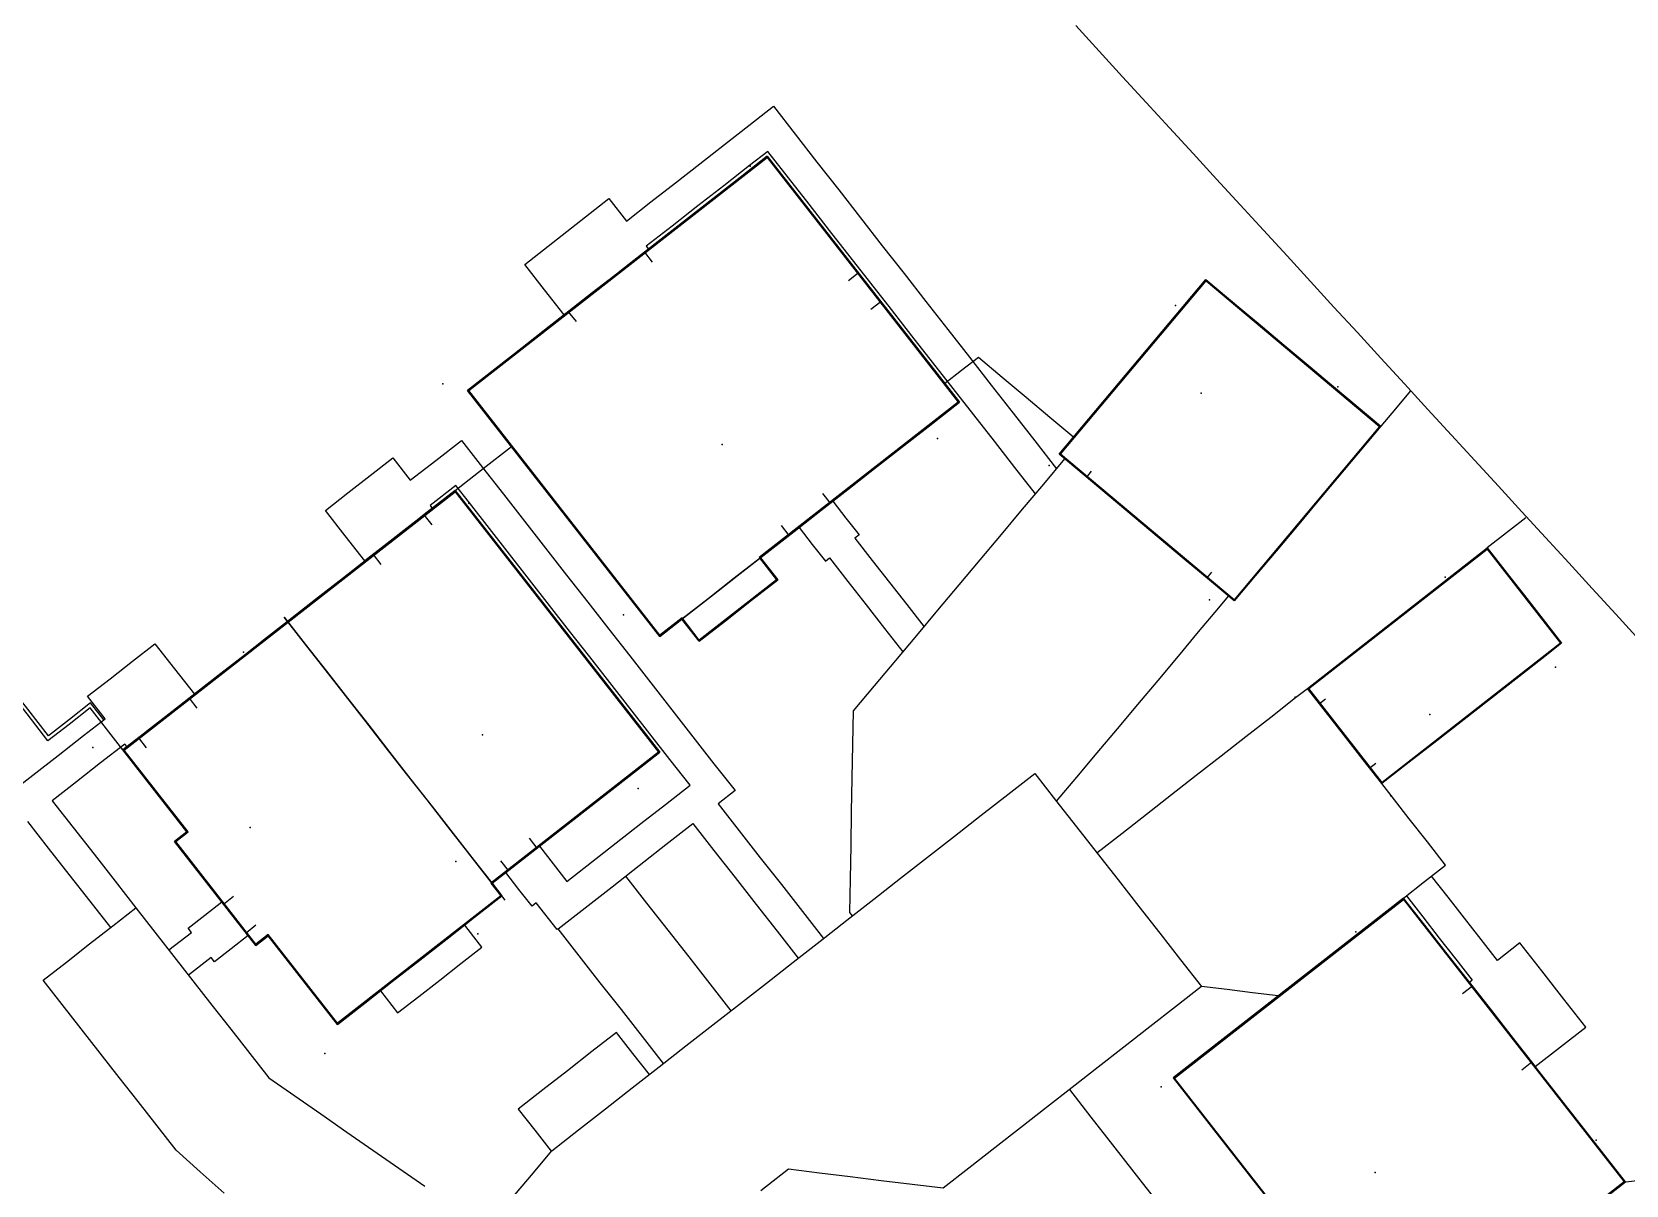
# Model space of a CAD drawing. Header units: metres. Extents: x 337936 to 338469, y 373266 to 374026.
# Drawn here: x 338035.03 to 338079.79, y 373876.15 to 373908.53 of the extents above; entities that cross this region are included whole.
import ezdxf

# ---------------------------------------------------------------- set-up
doc = ezdxf.new("R2010")
doc.units = ezdxf.units.M
for name, color, linetype in [('3D_LINES', 3, 'Continuous'), ('3D_Points', 1, 'Continuous'), ('PLOTS EXTERNAL LEVEL', 6, 'Continuous'), ('PLOTS FFL', 5, 'Continuous')]:
    doc.layers.add(name, color=color, linetype=linetype)

msp = doc.modelspace()

# ---------------------------------------------------------------- linework, layer by layer
at = {"layer": '3D_LINES'}
for points in [[(338064.335, 373908.711, 0), (338064.994, 373907.992, 0), (338065.653, 373907.274, 0), (338066.313, 373906.555, 0), (338066.972, 373905.837, 0), (338067.631, 373905.118, 0), (338068.29, 373904.4, 0), (338068.949, 373903.682, 0), (338069.608, 373902.963, 0), (338070.268, 373902.245, 0), (338070.927, 373901.526, 0), (338071.586, 373900.808, 0), (338072.245, 373900.089, 0), (338072.904, 373899.371, 0), (338073.564, 373898.652, 0), (338074.223, 373897.934, 0), (338074.882, 373897.215, 0), (338075.541, 373896.497, 0), (338076.2, 373895.778, 0), (338076.859, 373895.06, 0), (338077.519, 373894.342, 0), (338078.178, 373893.623, 0), (338078.837, 373892.905, 0), (338079.496, 373892.186, 0), (338080.155, 373891.468, 0)], [(338063.208, 373895.562, 33.802), (338062.63, 373896.302, 33.802), (338062.052, 373897.042, 33.802), (338061.474, 373897.782, 33.802), (338060.896, 373898.522, 33.802), (338060.318, 373899.262, 33.802), (338059.74, 373900.001, 33.802), (338059.162, 373900.741, 33.802), (338058.584, 373901.481, 33.802), (338058.006, 373902.221, 33.802), (338057.428, 373902.961, 33.802), (338056.85, 373903.701, 33.802), (338056.272, 373904.44, 33.802), (338055.694, 373905.18, 33.802), (338055.182, 373904.78, 33.802), (338054.457, 373904.213, 33.802), (338053.731, 373903.647, 33.802), (338053.006, 373903.08, 33.802), (338052.28, 373902.513, 33.802), (338052.342, 373902.434, 33.802), (338051.554, 373901.818, 33.802), (338050.766, 373901.203, 33.802), (338049.978, 373900.587, 33.803), (338049.424, 373901.296, 33.803), (338048.869, 373902.006, 33.803), (338049.657, 373902.621, 33.803), (338050.445, 373903.237, 33.803), (338051.233, 373903.853, 33.803), (338051.726, 373903.222, 33.803), (338052.413, 373903.759, 33.803), (338053.1, 373904.296, 33.803), (338053.788, 373904.833, 33.803), (338054.475, 373905.37, 33.803), (338055.162, 373905.907, 33.803), (338055.849, 373906.444, 33.803), (338056.461, 373905.661, 33.803), (338057.072, 373904.878, 33.803), (338057.684, 373904.095, 33.803), (338058.296, 373903.312, 33.803), (338058.907, 373902.53, 33.803), (338059.519, 373901.747, 33.803), (338060.13, 373900.964, 33.803), (338060.742, 373900.181, 33.803), (338061.354, 373899.398, 33.803), (338061.965, 373898.616, 33.803), (338062.577, 373897.833, 33.803), (338063.188, 373897.05, 33.803), (338063.8, 373896.267, 33.803)], [(338055.677, 373905.04, 33.802), (338054.912, 373904.442, 33.802), (338054.147, 373903.845, 33.802), (338053.382, 373903.247, 33.802), (338052.617, 373902.649, 33.802), (338051.852, 373902.052, 33.802), (338051.087, 373901.454, 33.802), (338050.323, 373900.857, 33.803), (338049.558, 373900.259, 33.803), (338048.793, 373899.661, 33.803), (338048.028, 373899.064, 33.803), (338047.263, 373898.466, 33.803), (338047.852, 373897.712, 33.803), (338048.442, 373896.957, 33.803), (338049.031, 373896.203, 33.803), (338049.621, 373895.448, 33.803), (338050.21, 373894.693, 33.803), (338050.8, 373893.939, 33.803), (338051.389, 373893.184, 33.803), (338051.979, 373892.43, 33.803), (338052.319, 373891.995, 33.803), (338052.659, 373891.559, 33.803), (338053.413, 373892.148, 33.803), (338054.167, 373892.737, 33.803), (338054.921, 373893.326, 33.803), (338055.675, 373893.915, 33.803), (338056.428, 373894.504, 33.803), (338057.182, 373895.093, 33.803), (338057.936, 373895.682, 33.802), (338058.69, 373896.271, 33.802), (338059.444, 373896.86, 33.802), (338060.198, 373897.449, 33.802), (338060.635, 373897.791, 33.802), (338061.073, 373898.133, 33.802)], [(338052.227, 373902.345, 33.831), (338052.444, 373902.067, 33.84)], [(338057.956, 373901.551, 33.825), (338058.233, 373901.768, 33.825)], [(338067.991, 373901.58, 33.527), (338068.722, 373900.966, 33.527), (338069.453, 373900.353, 33.527), (338070.184, 373899.74, 33.527), (338070.915, 373899.126, 33.527), (338071.646, 373898.513, 33.527), (338072.273, 373897.987, 33.542), (338072.9, 373897.46, 33.558), (338072.313, 373896.76, 33.575), (338071.725, 373896.059, 33.593), (338071.137, 373895.359, 33.61), (338070.549, 373894.658, 33.628), (338069.961, 373893.957, 33.645), (338069.373, 373893.257, 33.663), (338068.785, 373892.556, 33.68), (338068.084, 373893.145, 33.698), (338067.383, 373893.733, 33.715), (338066.681, 373894.322, 33.733), (338065.98, 373894.91, 33.751), (338065.278, 373895.499, 33.768), (338064.577, 373896.087, 33.786), (338063.876, 373896.676, 33.803)], [(338050.092, 373900.676, 33.835), (338050.309, 373900.399, 33.844)], [(338058.585, 373900.745, 33.825), (338058.863, 373900.962, 33.825)], [(338060.657, 373898.665, 33.825), (338061.13, 373899.035, 33.825), (338061.603, 373899.404, 33.825), (338062.272, 373898.843, 33.825), (338062.941, 373898.281, 33.825), (338063.611, 373897.719, 33.825), (338064.28, 373897.158, 33.825)], [(338073.728, 373898.447, 0), (338073.314, 373897.953, 0), (338072.9, 373897.46, 0)], [(338049.808, 373883.351, 33.805), (338049.778, 373883.327, 33.805), (338049.192, 373884.077, 33.805), (338049.074, 373883.985, 33.805), (338048.705, 373884.458, 33.805), (338048.336, 373884.931, 33.805), (338048.808, 373885.301, 33.805), (338049.281, 373885.67, 33.805), (338049.667, 373885.177, 33.805), (338050.052, 373884.683, 33.805), (338050.743, 373885.224, 33.805), (338051.435, 373885.764, 33.805), (338052.126, 373886.304, 33.805), (338052.818, 373886.845, 33.805), (338053.509, 373887.385, 33.805), (338052.946, 373888.106, 33.805), (338052.383, 373888.827, 33.805), (338051.82, 373889.547, 33.805), (338051.257, 373890.268, 33.805), (338050.693, 373890.989, 33.805), (338050.13, 373891.71, 33.805), (338049.567, 373892.431, 33.805), (338049.004, 373893.152, 33.805), (338048.44, 373893.873, 33.805), (338047.877, 373894.594, 33.805), (338047.314, 373895.315, 33.805), (338046.935, 373895.8, 33.805), (338046.21, 373895.234, 33.805), (338046.272, 373895.156, 33.805), (338045.642, 373894.663, 33.805), (338045.011, 373894.171, 33.805), (338044.381, 373893.678, 33.805), (338043.827, 373894.387, 33.805), (338043.273, 373895.097, 33.805), (338043.903, 373895.589, 33.805), (338044.533, 373896.082, 33.805), (338045.164, 373896.574, 33.805), (338045.656, 373895.944, 33.805), (338046.373, 373896.504, 33.805), (338047.09, 373897.064, 33.805), (338047.681, 373896.307, 33.805), (338048.272, 373895.551, 33.805), (338048.863, 373894.794, 33.805), (338049.454, 373894.038, 33.805), (338050.045, 373893.281, 33.805), (338050.636, 373892.525, 33.805), (338051.227, 373891.768, 33.805), (338051.818, 373891.012, 33.805), (338052.409, 373890.255, 33.805), (338053, 373889.499, 33.805), (338053.591, 373888.743, 33.805), (338054.182, 373887.986, 33.805), (338054.773, 373887.23, 33.805), (338054.3, 373886.86, 33.805), (338054.891, 373886.104, 33.805), (338055.482, 373885.347, 33.805), (338056.073, 373884.591, 33.805), (338056.664, 373883.834, 33.805), (338057.255, 373883.078, 33.805)], [(338037.59, 373888.371, 33.993), (338037.128, 373888.962, 33.975), (338036.667, 373889.553, 33.975), (338036.076, 373889.091, 33.975), (338035.485, 373888.629, 33.972), (338034.897, 373889.382, 33.973), (338034.309, 373890.134, 33.973), (338033.722, 373890.886, 33.973), (338033.134, 373891.638, 33.974), (338032.546, 373892.39, 33.974), (338031.959, 373893.143, 33.974), (338031.371, 373893.895, 33.975), (338030.783, 373894.647, 33.975), (338030.196, 373895.399, 33.975), (338029.608, 373896.151, 33.975), (338029.02, 373896.904, 33.975)], [(338037.053, 373889.22, 33.975), (338036.684, 373889.693, 33.975), (338036.093, 373889.232, 33.975), (338035.502, 373888.77, 33.973), (338034.92, 373889.515, 33.973), (338034.338, 373890.26, 33.973), (338033.756, 373891.005, 33.974), (338033.174, 373891.75, 33.974), (338032.591, 373892.495, 33.974), (338032.009, 373893.24, 33.975), (338031.427, 373893.985, 33.975), (338030.845, 373894.73, 33.975), (338030.263, 373895.475, 33.975), (338029.681, 373896.22, 33.975), (338029.099, 373896.965, 33.975)], [(338046.918, 373895.659, 33.831), (338047.706, 373896.274, 33.837), (338048.494, 373896.89, 33.856)], [(338058.067, 373883.712, 33.803), (338057.995, 373883.804, 33.803), (338058.011, 373884.748, 33.803), (338058.028, 373885.692, 33.803), (338058.044, 373886.635, 33.803), (338058.061, 373887.579, 33.803), (338058.077, 373888.523, 33.803), (338058.094, 373889.467, 33.803), (338058.688, 373890.175, 33.803), (338059.282, 373890.882, 33.803), (338059.875, 373891.59, 33.803), (338060.469, 373892.298, 33.803), (338061.063, 373893.006, 33.803), (338061.657, 373893.713, 33.803), (338062.251, 373894.421, 33.803), (338062.845, 373895.129, 33.803), (338063.439, 373895.837, 33.803), (338064.032, 373896.544, 33.803)], [(338064.644, 373896.031, 33.825), (338064.782, 373896.196, 33.825)], [(338047.952, 373884.63, 33.802), (338048.72, 373885.229, 33.802), (338049.487, 373885.829, 33.802), (338050.254, 373886.428, 33.802), (338051.021, 373887.028, 33.802), (338051.789, 373887.627, 33.802), (338052.225, 373887.968, 33.802), (338052.661, 373888.309, 33.802), (338052.087, 373889.044, 33.803), (338051.512, 373889.779, 33.803), (338050.938, 373890.514, 33.803), (338050.364, 373891.249, 33.803), (338049.789, 373891.984, 33.803), (338049.215, 373892.719, 33.803), (338048.641, 373893.454, 33.803), (338048.067, 373894.189, 33.804), (338047.492, 373894.924, 33.804), (338046.918, 373895.659, 33.823), (338046.133, 373895.046, 33.843), (338045.349, 373894.433, 33.864), (338044.564, 373893.82, 33.884), (338043.779, 373893.206, 33.904), (338042.995, 373892.593, 33.925), (338042.21, 373891.98, 33.945), (338041.618, 373891.518, 33.961), (338041.026, 373891.055, 33.976), (338040.339, 373890.518, 33.976), (338039.652, 373889.982, 33.976), (338038.964, 373889.445, 33.976), (338038.277, 373888.908, 33.976), (338037.59, 373888.371, 33.976), (338038.188, 373887.605, 33.976), (338038.787, 373886.839, 33.976), (338039.385, 373886.073, 33.976), (338039.038, 373885.803, 33.976), (338039.608, 373885.073, 33.976), (338040.178, 373884.344, 33.976), (338040.748, 373883.614, 33.976), (338041.318, 373882.885, 33.976), (338041.665, 373883.156, 33.976), (338042.151, 373882.533, 33.976), (338042.637, 373881.911, 33.977), (338043.124, 373881.288, 33.977), (338043.61, 373880.666, 33.977), (338044.38, 373881.267, 33.977), (338045.15, 373881.869, 33.977), (338045.92, 373882.47, 33.977), (338046.69, 373883.072, 33.977), (338047.46, 373883.674, 33.977), (338048.23, 373884.275, 33.977)], [(338057.229, 373895.577, 33.838), (338057.446, 373895.299, 33.825)], [(338057.516, 373895.354, 33.825), (338057.885, 373894.881, 33.825), (338058.255, 373894.408, 33.825), (338058.137, 373894.316, 33.825), (338058.622, 373893.695, 33.825), (338059.107, 373893.074, 33.825), (338059.593, 373892.453, 33.825), (338060.078, 373891.831, 33.825)], [(338046.04, 373894.972, 33.853), (338046.257, 373894.695, 33.849)], [(338076.973, 373894.892, 0), (338076.43, 373894.467, 0), (338075.887, 373894.043, 0)], [(338056.069, 373894.671, 33.826), (338056.286, 373894.393, 33.825)], [(338056.57, 373894.615, 33.825), (338056.94, 373894.142, 33.825), (338057.309, 373893.669, 33.825), (338057.427, 373893.762, 33.825), (338057.942, 373893.103, 33.825), (338058.457, 373892.444, 33.825), (338058.972, 373891.785, 33.825), (338059.486, 373891.127, 33.825)], [(338044.613, 373893.858, 33.887), (338044.83, 373893.58, 33.888)], [(338075.887, 373894.043, 33.74), (338076.409, 373893.374, 33.74), (338076.932, 373892.705, 33.74), (338077.454, 373892.036, 33.74), (338077.977, 373891.367, 33.74), (338077.547, 373891.031, 33.74), (338076.778, 373890.43, 33.741), (338076.008, 373889.829, 33.742), (338075.239, 373889.229, 33.744), (338074.47, 373888.628, 33.745), (338073.701, 373888.027, 33.746), (338072.932, 373887.426, 33.747), (338072.409, 373888.094, 33.742), (338071.887, 373888.763, 33.736), (338071.364, 373889.432, 33.731), (338070.841, 373890.101, 33.725)], [(338053.765, 373891.424, 33.825), (338054.501, 373891.999, 33.825), (338055.237, 373892.574, 33.825), (338055.973, 373893.149, 33.825), (338055.488, 373893.769, 33.825), (338054.752, 373893.194, 33.825), (338054.016, 373892.619, 33.825), (338053.28, 373892.044, 33.825)], [(338068.017, 373893.2, 33.825), (338068.156, 373893.365, 33.818)], [(338063.799, 373886.932, 33.802), (338064.369, 373887.611, 33.802), (338064.939, 373888.29, 33.802), (338065.509, 373888.969, 33.802), (338066.078, 373889.648, 33.802), (338066.648, 373890.327, 33.802), (338067.218, 373891.006, 33.802), (338067.787, 373891.685, 33.802), (338068.357, 373892.364, 33.802), (338068.629, 373892.688, 33.802)], [(338048.322, 373884.157, 33.975), (338047.797, 373884.83, 33.975), (338047.271, 373885.502, 33.975), (338046.698, 373886.235, 33.975), (338046.126, 373886.968, 33.975), (338045.553, 373887.701, 33.975), (338044.981, 373888.434, 33.975), (338044.408, 373889.167, 33.975), (338043.835, 373889.9, 33.975), (338043.263, 373890.633, 33.975), (338042.69, 373891.366, 33.975), (338042.117, 373892.098, 33.975), (338042.71, 373891.34, 33.975), (338043.303, 373890.581, 33.975), (338043.896, 373889.822, 33.975), (338044.488, 373889.064, 33.975), (338045.081, 373888.305, 33.975), (338045.674, 373887.546, 33.975), (338046.267, 373886.788, 33.975), (338046.859, 373886.029, 33.975), (338047.452, 373885.271, 33.975), (338048.045, 373884.512, 33.975)], [(338034.343, 373887.103, 33.975), (338035.056, 373887.66, 33.975), (338035.769, 373888.217, 33.975), (338036.482, 373888.774, 33.975), (338037.089, 373889.248, 33.975), (338036.596, 373889.879, 33.975), (338037.227, 373890.371, 33.975), (338037.857, 373890.864, 33.975), (338038.487, 373891.356, 33.975), (338039.042, 373890.647, 33.975), (338039.596, 373889.938, 33.975), (338038.965, 373889.445, 33.975), (338038.335, 373888.953, 33.975), (338037.704, 373888.46, 33.975), (338037.643, 373888.539, 33.975), (338036.964, 373888.008, 33.975), (338036.285, 373887.478, 33.975), (338035.606, 373886.948, 33.975), (338036.193, 373886.196, 33.975), (338036.781, 373885.444, 33.975), (338037.368, 373884.692, 33.975), (338037.956, 373883.94, 33.975)], [(338064.931, 373885.483, 33.746), (338065.629, 373886.028, 33.746), (338066.326, 373886.573, 33.746), (338067.023, 373887.117, 33.746), (338067.72, 373887.662, 33.746), (338068.417, 373888.207, 33.746), (338069.114, 373888.751, 33.746), (338069.811, 373889.296, 33.746), (338070.508, 373889.841, 33.746), (338070.841, 373890.101, 33.725)], [(338039.452, 373889.825, 33.985), (338039.669, 373889.548, 33.997)], [(338071.351, 373889.798, 33.746), (338071.182, 373889.666, 33.75)], [(338038.026, 373888.711, 33.991), (338038.243, 373888.433, 34.003)], [(338048.482, 373875.753, 33.975), (338049.055, 373876.436, 33.975), (338049.628, 373877.119, 33.975), (338050.381, 373877.707, 33.975), (338051.134, 373878.296, 33.975), (338051.888, 373878.884, 33.975), (338052.641, 373879.473, 33.975), (338053.395, 373880.062, 33.975), (338054.148, 373880.65, 33.975), (338054.901, 373881.239, 33.975), (338055.655, 373881.828, 33.975), (338056.408, 373882.416, 33.975), (338057.162, 373883.005, 33.975), (338057.915, 373883.593, 33.975), (338058.668, 373884.182, 33.975), (338059.422, 373884.771, 33.975), (338060.175, 373885.359, 33.975), (338060.929, 373885.948, 33.975), (338061.682, 373886.537, 33.975), (338062.435, 373887.125, 33.975), (338063.189, 373887.714, 33.975), (338063.773, 373886.966, 33.975), (338064.357, 373886.218, 33.975), (338064.942, 373885.47, 33.975), (338065.526, 373884.722, 33.975), (338066.11, 373883.974, 33.975), (338066.695, 373883.226, 33.975), (338067.279, 373882.479, 33.975), (338067.863, 373881.731, 33.975), (338067.138, 373881.164, 33.975), (338066.413, 373880.598, 33.975), (338065.688, 373880.031, 33.975), (338064.963, 373879.464, 33.975), (338064.237, 373878.898, 33.975), (338063.512, 373878.331, 33.975), (338062.787, 373877.765, 33.975), (338062.062, 373877.198, 33.975), (338061.337, 373876.632, 33.975), (338060.612, 373876.065, 33.975), (338059.743, 373876.172, 33.975), (338058.875, 373876.278, 33.975), (338058.007, 373876.385, 33.975), (338057.139, 373876.492, 33.975), (338056.271, 373876.598, 33.975), (338055.496, 373875.993, 33.975)], [(338072.761, 373887.993, 33.75), (338072.591, 373887.861, 33.75)], [(338073.538, 373884.213, 33.746), (338074.129, 373884.675, 33.746), (338074.72, 373885.136, 33.746), (338074.211, 373885.788, 33.746), (338073.701, 373886.441, 33.746), (338073.192, 373887.093, 33.746), (338072.932, 373887.426, 33.747)], [(338037.246, 373883.386, 33.975), (338036.666, 373884.129, 33.975), (338036.085, 373884.873, 33.975), (338035.504, 373885.616, 33.975), (338034.923, 373886.359, 33.975)], [(338052.763, 373879.569, 33.952), (338052.172, 373880.325, 33.949), (338051.581, 373881.082, 33.945), (338050.99, 373881.838, 33.941), (338050.399, 373882.595, 33.938), (338049.808, 373883.351, 33.934), (338050.565, 373883.942, 33.911), (338051.321, 373884.533, 33.887), (338052.078, 373885.124, 33.864), (338052.834, 373885.715, 33.841), (338053.591, 373886.306, 33.819), (338054.182, 373885.55, 33.823), (338054.773, 373884.793, 33.828), (338055.364, 373884.037, 33.832), (338055.955, 373883.28, 33.836), (338056.546, 373882.524, 33.84)], [(338048.994, 373885.891, 33.916), (338049.211, 373885.614, 33.913)], [(338048.189, 373885.262, 33.942), (338048.406, 373884.984, 33.939)], [(338051.7, 373884.829, 33.875), (338052.291, 373884.072, 33.879), (338052.882, 373883.316, 33.883), (338053.473, 373882.559, 33.886), (338054.064, 373881.803, 33.89), (338054.655, 373881.046, 33.894)], [(338073.617, 373884.275, 33.74), (338074.079, 373883.683, 33.741), (338074.542, 373883.091, 33.742), (338075.004, 373882.499, 33.743), (338075.466, 373881.907, 33.744), (338075.387, 373881.846, 33.743), (338076.003, 373881.058, 33.744), (338076.619, 373880.27, 33.745), (338077.234, 373879.482, 33.746), (338077.944, 373880.036, 33.75), (338078.653, 373880.59, 33.75), (338078.037, 373881.378, 33.75), (338077.422, 373882.166, 33.75), (338076.806, 373882.954, 33.75), (338076.175, 373882.462, 33.75), (338075.713, 373883.053, 33.75), (338075.251, 373883.645, 33.75), (338074.788, 373884.237, 33.749), (338074.326, 373884.829, 33.748)], [(338038.879, 373882.758, 33.979), (338039.51, 373883.25, 33.977), (338039.417, 373883.369, 33.977), (338039.89, 373883.738, 33.976), (338040.363, 373884.107, 33.993), (338040.732, 373883.635, 33.994), (338041.102, 373883.162, 33.995), (338040.629, 373882.792, 33.976), (338040.156, 373882.423, 33.977), (338040.064, 373882.541, 33.977), (338039.433, 373882.049, 33.979)], [(338040.695, 373884.254, 34.018), (338040.417, 373884.037, 33.994)], [(338079.047, 373875.681, 33.746), (338079.766, 373876.242, 33.746), (338079.324, 373876.807, 33.746), (338078.883, 373877.372, 33.746), (338078.289, 373878.132, 33.746), (338077.695, 373878.892, 33.746), (338077.101, 373879.652, 33.746), (338076.508, 373880.412, 33.746), (338075.914, 373881.172, 33.746), (338075.32, 373881.933, 33.746), (338074.726, 373882.693, 33.746), (338074.132, 373883.453, 33.746), (338073.538, 373884.213, 33.746)], [(338040.435, 373875.927, 33.986), (338039.761, 373876.53, 33.986), (338039.087, 373877.132, 33.986), (338038.554, 373877.814, 33.986), (338038.021, 373878.497, 33.986), (338037.488, 373879.179, 33.986), (338036.955, 373879.861, 33.986), (338036.421, 373880.544, 33.986), (338035.888, 373881.226, 33.986), (338035.355, 373881.908, 33.986), (338036.005, 373882.416, 33.984), (338036.655, 373882.924, 33.983), (338037.306, 373883.432, 33.981), (338037.956, 373883.94, 33.979), (338038.489, 373883.258, 33.979), (338039.022, 373882.575, 33.979), (338039.555, 373881.893, 33.979), (338040.088, 373881.211, 33.979), (338040.621, 373880.528, 33.979), (338041.154, 373879.846, 33.979), (338041.687, 373879.164, 33.979), (338042.416, 373878.657, 33.978), (338043.145, 373878.151, 33.978), (338043.874, 373877.644, 33.977), (338044.603, 373877.138, 33.977), (338045.332, 373876.631, 33.977), (338046.061, 373876.125, 33.976)], [(338041.325, 373883.449, 34.019), (338041.047, 373883.232, 33.995)], [(338044.817, 373881.608, 33.975), (338045.302, 373880.988, 33.975), (338045.893, 373881.45, 33.975), (338046.485, 373881.912, 33.975), (338047.076, 373882.374, 33.975), (338047.668, 373882.836, 33.975), (338047.443, 373883.124, 33.975), (338047.183, 373883.457, 33.975)], [(338070.022, 373881.466, 33.737), (338069.302, 373881.554, 33.74), (338068.583, 373881.642, 33.744), (338067.863, 373881.731, 33.749)], [(338075.471, 373881.739, 33.743), (338075.194, 373881.522, 33.74)], [(338052.369, 373879.261, 33.964), (338051.908, 373879.852, 33.962), (338051.446, 373880.443, 33.959), (338050.756, 373879.904, 33.975), (338050.067, 373879.365, 33.975), (338049.377, 373878.827, 33.975), (338048.688, 373878.288, 33.975), (338049.15, 373877.697, 33.975), (338049.611, 373877.106, 33.975)], [(338077.14, 373879.603, 33.746), (338076.862, 373879.386, 33.743)], [(338067.074, 373879.163, 33.747), (338067.641, 373878.438, 33.747), (338068.207, 373877.714, 33.747), (338068.773, 373876.989, 33.747), (338069.339, 373876.265, 33.747), (338069.905, 373875.54, 33.746)], [(338064.158, 373878.836, 33.747), (338064.762, 373878.062, 33.747), (338065.367, 373877.288, 33.747), (338065.971, 373876.514, 33.747), (338066.576, 373875.741, 33.747), (338067.18, 373874.967, 33.747), (338067.785, 373874.193, 33.747), (338068.389, 373873.419, 33.747), (338068.994, 373872.646, 33.747), (338069.598, 373871.872, 33.747), (338070.203, 373871.098, 33.747), (338071.035, 373870.996, 33.747), (338071.867, 373870.894, 33.747), (338072.698, 373870.792, 33.747), (338073.53, 373870.689, 33.747), (338074.414, 373870.581, 33.734), (338075.139, 373871.147, 33.72), (338075.864, 373871.714, 33.707), (338076.589, 373872.28, 33.693), (338077.314, 373872.846, 33.68), (338078.038, 373873.413, 33.666), (338078.763, 373873.979, 33.652), (338079.488, 373874.545, 33.639), (338080.213, 373875.112, 33.625)], [(338079.766, 373876.242, 33.6), (338080.509, 373876.33, 33.6), (338081.252, 373876.417, 33.6), (338081.996, 373876.505, 33.604)]]:
    msp.add_polyline3d(points, dxfattribs=at)
at = {"layer": '3D_Points'}
for p in [(338055.197, 373904.761, 33.825), (338067.135, 373900.852, 33.825), (338046.573, 373898.656, 33.825), (338067.855, 373898.389, 33.825), (338071.696, 373898.572, 33.525), (338060.459, 373897.114, 33.825), (338054.413, 373896.945, 33.975), (338063.592, 373896.362, 33.825), (338047.296, 373895.301, 33.825), (338074.71, 373893.221, 33.45), (338068.096, 373892.583, 33.825), (338051.643, 373892.167, 33.825), (338040.978, 373891.117, 33.975), (338077.807, 373890.698, 33.75), (338070.499, 373889.853, 33.75), (338074.274, 373889.37, 33.75), (338047.682, 373888.794, 34.125), (338036.742, 373888.441, 33.975), (338052.049, 373887.294, 33.825), (338073.18, 373887.083, 33.75), (338041.158, 373886.196, 34.125), (338046.938, 373885.242, 33.975), (338047.551, 373883.209, 33.975), (338072.2, 373883.266, 33.725), (338043.255, 373879.854, 33.975), (338066.732, 373878.915, 33.75), (338078.944, 373877.419, 33.75), (338072.742, 373876.511, 33.9)]:
    msp.add_point(p, dxfattribs=at)
at = {"layer": 'PLOTS EXTERNAL LEVEL'}
for points in [[(338055.973, 373893.149, 33.975), (338053.765, 373891.424, 33.975), (338053.28, 373892.044, 33.975), (338052.659, 373891.559, 33.975), (338047.263, 373898.466, 33.975), (338055.677, 373905.04, 33.975), (338061.073, 373898.133, 33.975), (338055.488, 373893.769, 33.975), (338055.973, 373893.149, 33.975)], [(338067.991, 373901.58, 33.825), (338072.9, 373897.46, 33.825), (338068.785, 373892.556, 33.825), (338063.876, 373896.676, 33.825), (338067.991, 373901.58, 33.825)], [(338048.23, 373884.275, 34.125), (338043.61, 373880.666, 34.125), (338041.665, 373883.156, 34.125), (338041.318, 373882.885, 34.125), (338039.038, 373885.803, 34.125), (338039.385, 373886.073, 34.125), (338037.59, 373888.371, 34.125), (338042.21, 373891.98, 34.125), (338046.918, 373895.659, 34.125), (338052.661, 373888.309, 34.125), (338047.952, 373884.63, 34.125), (338048.23, 373884.275, 34.125)], [(338075.887, 373894.043, 33.75), (338077.977, 373891.367, 33.75), (338072.932, 373887.426, 33.75), (338070.841, 373890.101, 33.75), (338075.887, 373894.043, 33.75)], [(338067.074, 373879.163, 33.9), (338073.302, 373871.192, 33.9), (338079.766, 373876.242, 33.9), (338073.538, 373884.213, 33.9), (338067.074, 373879.163, 33.9)]]:
    msp.add_polyline3d(points, dxfattribs=at)
at = {"layer": 'PLOTS FFL'}
for points in [[(338055.938, 373893.153, 33.975), (338053.769, 373891.459, 33.975), (338053.284, 373892.079, 33.975), (338052.663, 373891.594, 33.975), (338047.298, 373898.462, 33.975), (338055.673, 373905.005, 33.975), (338061.038, 373898.137, 33.975), (338055.453, 373893.774, 33.975), (338055.938, 373893.153, 33.975)], [(338067.994, 373901.545, 33.825), (338072.865, 373897.457, 33.825), (338068.782, 373892.591, 33.825), (338063.911, 373896.679, 33.825), (338067.994, 373901.545, 33.825)], [(338048.195, 373884.279, 34.125), (338043.614, 373880.701, 34.125), (338041.669, 373883.191, 34.125), (338041.322, 373882.92, 34.125), (338039.073, 373885.798, 34.125), (338039.42, 373886.069, 34.125), (338037.625, 373888.367, 34.125), (338042.225, 373891.961, 34.125), (338046.914, 373895.624, 34.125), (338052.626, 373888.313, 34.125), (338047.917, 373884.634, 34.125), (338048.195, 373884.279, 34.125)], [(338075.882, 373894.008, 33.75), (338077.942, 373891.372, 33.75), (338072.936, 373887.461, 33.75), (338070.877, 373890.097, 33.75), (338075.882, 373894.008, 33.75)], [(338067.11, 373879.159, 33.9), (338073.534, 373884.178, 33.9), (338079.73, 373876.247, 33.9), (338073.306, 373871.227, 33.9), (338067.11, 373879.159, 33.9)]]:
    msp.add_polyline3d(points, dxfattribs=at)

doc.saveas('drawing.dxf')
